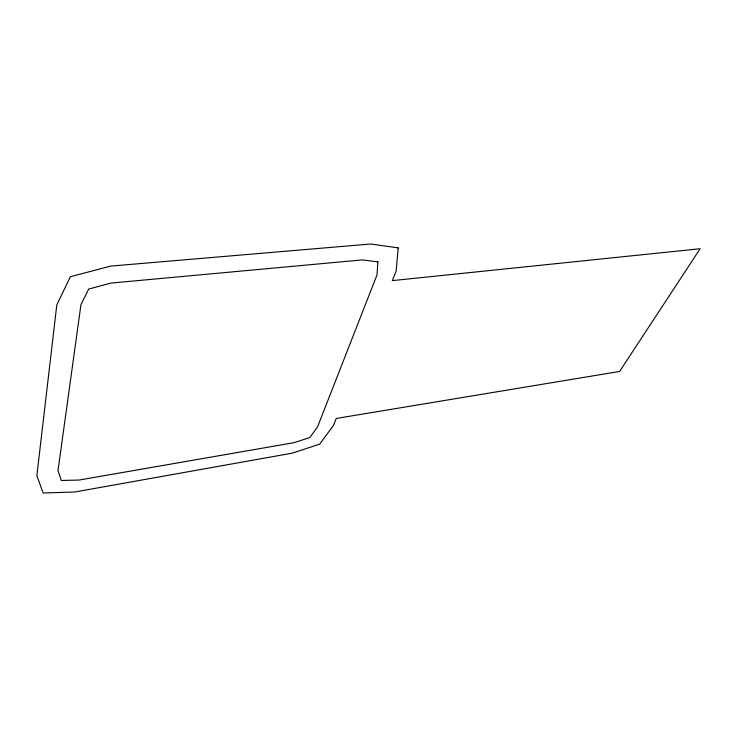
<?xml version="1.0" encoding="UTF-8"?>
<svg xmlns="http://www.w3.org/2000/svg" width="737" height="737" viewBox="0 0 737 737"><rect width="100%" height="100%" fill="white"/><g stroke="black" fill="none" stroke-linecap="round" stroke-linejoin="round"><path stroke-width="1.11" d="M377.906 261.902L376.985 274.984L317.546 426.926L309.826 437.538L294.035 442.67L79.062 480.045L61.3 480.478L58.002 470.639L80.959 304.621L88.716 289.051L110.946 283.082L362.328 259.903L377.906 261.902M398.22 247.881L396.101 271.253L392.296 280.622L700.15 248.728L619.614 371.448L336.275 418.45L333.373 425.59L319.665 444.153L292.073 453.191L74.658 492.012L43.179 492.989L36.85 475.715L56.804 304.925L70.374 276.725L110.624 266.103L370.647 244.011L398.22 247.881"/></g></svg>
